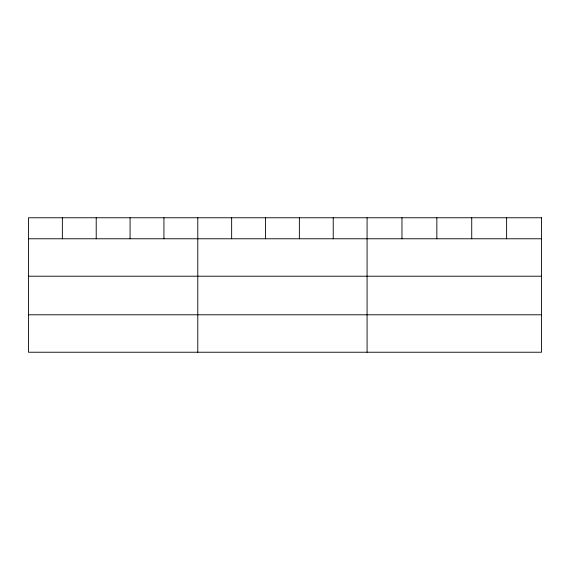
<?xml version="1.0" encoding="UTF-8"?>
<svg xmlns="http://www.w3.org/2000/svg" width="570" height="570" viewBox="0 0 570 570"><rect width="100%" height="100%" fill="white"/><g stroke="black" fill="none" stroke-linecap="round" stroke-linejoin="round"><path stroke-width="0.85" d="M28.5 238.773L541.5 238.773M28.5 276.215L541.5 276.215M28.5 314.79L541.5 314.79M506.616 217.768L506.616 238.773M471.732 217.768L471.732 238.773M436.848 217.768L436.848 238.773M401.964 217.768L401.964 238.773M367.08 217.768L367.08 352.232M333.222 217.768L333.222 238.773M299.364 217.768L299.364 238.773M265.506 217.768L265.506 238.773M231.648 217.768L231.648 238.773M197.79 217.768L197.79 352.232M163.932 217.768L163.932 238.773M130.074 217.768L130.074 238.773M96.216 217.768L96.216 238.773M62.358 217.768L62.358 238.773M541.5 217.768L28.5 217.768L28.5 352.232L541.5 352.232L541.5 217.768"/></g></svg>
